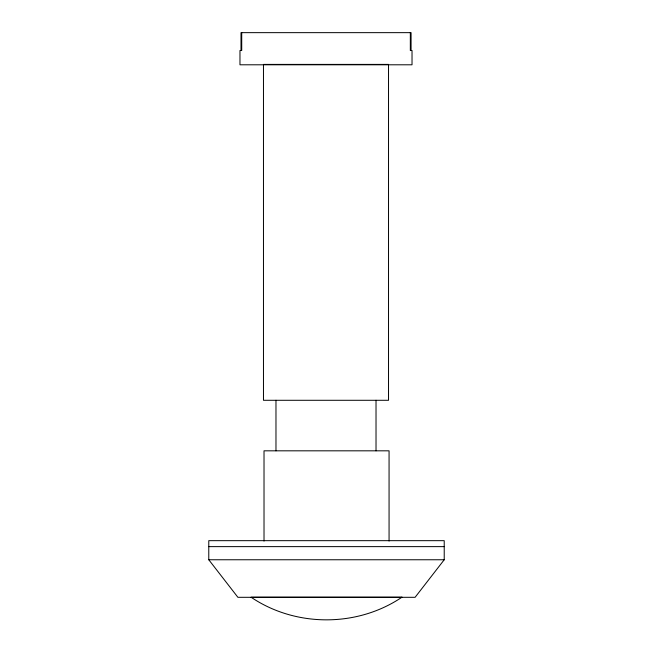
<?xml version="1.0" encoding="UTF-8"?>
<svg xmlns="http://www.w3.org/2000/svg" width="653" height="653" viewBox="0 0 653 653"><rect width="100%" height="100%" fill="white"/><g stroke="black" fill="none" stroke-linecap="round" stroke-linejoin="round"><path stroke-width="0.98" d="M444.22 559.76L415.104 597.307L237.896 597.307L208.78 559.76L208.78 540.668L444.22 540.668L444.22 559.76L208.78 559.76M208.78 546.626L444.22 546.626M411.072 50.518L411.072 32.65L241.006 32.65L241.006 50.518M410.329 32.65L410.329 50.518L412.027 50.518L412.027 64.794L239.969 64.794L239.969 50.518L241.716 50.518L241.716 32.65M389.066 541.084L389.066 450.823L264.016 450.823L264.016 541.084M376.022 400.289L376.022 450.823M275.974 400.289L275.974 450.823M401.962 597.201C357.305 627.386 295.695 627.386 251.038 597.201L401.962 597.201M388.527 64.402L263.469 64.402L263.469 400.289L388.527 400.289L388.527 64.402"/></g></svg>
